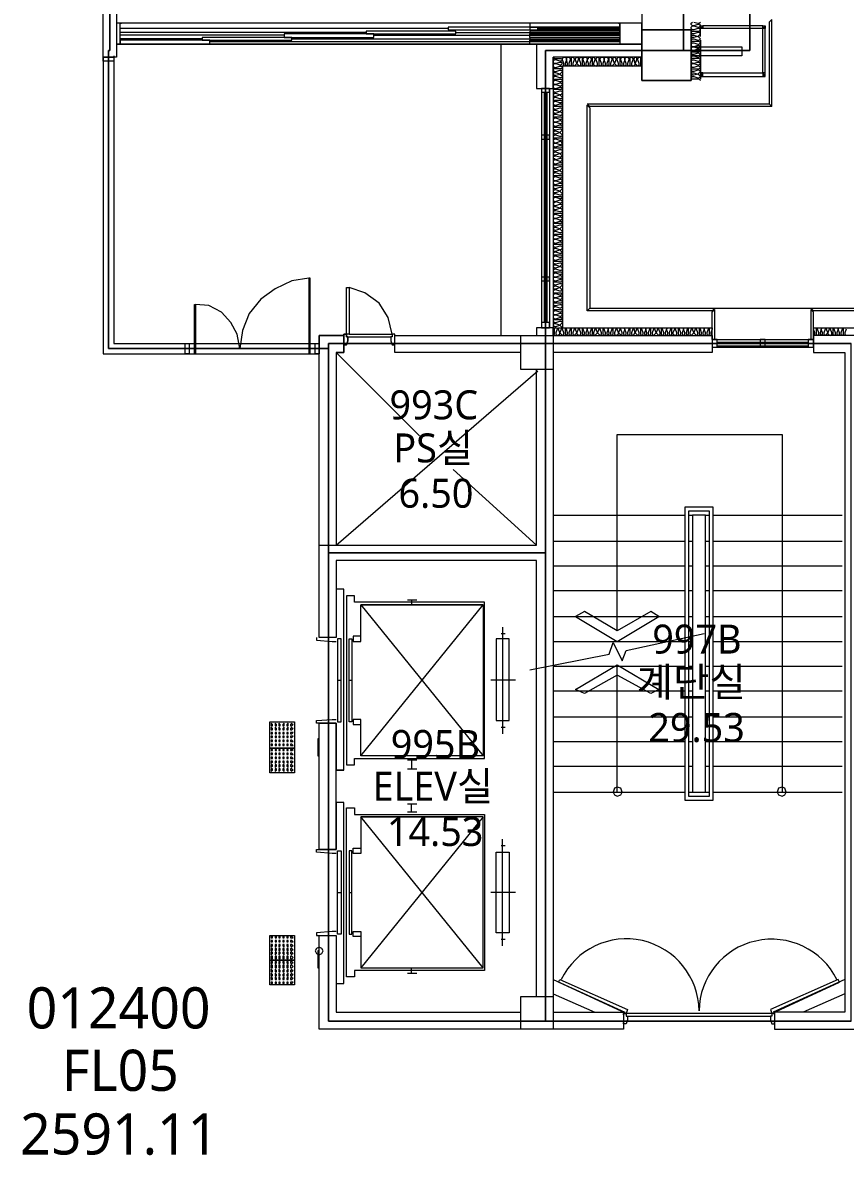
# Model space of a CAD drawing. Header units: millimetres. Extents: x -4048 to 127016, y -1911 to 106724.
# Drawn here: x 73053 to 82891, y 29265 to 42805 of the extents above; entities that cross this region are included whole.
import ezdxf

# ---------------------------------------------------------------- set-up
doc = ezdxf.new("R2010")
doc.units = ezdxf.units.MM
doc.layers.add('PDF_문자', color=7, linetype='Continuous')
doc.layers.add('PDF_형상', color=7, linetype='Continuous')
doc.styles.add('PDF 맑은 고딕', font='malgun.ttf')

msp = doc.modelspace()

# ---------------------------------------------------------------- linework, layer by layer
at = {"layer": 'PDF_형상', "lineweight": 5}
for points in [[(82961, 30868), (79197, 30868), (76709, 30868), (76709, 36467), (76709, 38909), (74080, 38909), (74080, 42470), (74096, 42470), (74096, 49967), (74096, 57479), (80955, 57479), (80955, 42470), (81748, 42470), (81748, 87744)], [(81748, 87744), (81748, 67479), (81748, 64711), (81748, 57479), (81748, 49967), (81748, 42470), (79306, 42470), (79306, 38971), (82961, 38971)], [(80457, 64773), (75978, 64773), (75978, 66701), (77331, 66701), (77331, 67401), (77626, 67401), (77626, 67557), (75604, 67557), (75604, 67401), (75822, 67401), (75822, 64773), (75604, 64773), (75604, 64633), (81048, 64633), (81048, 65224), (80457, 65224), (80457, 42113), (81048, 42113), (81048, 42719), (80457, 42719)], [(74174, 42392), (74018, 42392), (74018, 45534), (74174, 45534), (74174, 42548), (79197, 42548), (80457, 42548), (74174, 42548), (74236, 42548), (74220, 42548), (74220, 42797), (74236, 42797), (74174, 42797), (74174, 42548)], [(74174, 45534), (74174, 42392), (74018, 42392), (74018, 38846), (75045, 38846), (76600, 38846)], [(78777, 39064), (78777, 42548), (80457, 42548), (74174, 42548), (74236, 42548), (74220, 42548), (74220, 42797), (74236, 42797), (74174, 42797), (74174, 42548), (79197, 42548), (79197, 42019), (79399, 42019), (79399, 42392), (79399, 39064), (79415, 39080), (79415, 39095), (79415, 39142), (79415, 39158), (79430, 39158), (79446, 39158), (79446, 39142), (79430, 39095), (79430, 39080), (79446, 39064), (79477, 39080), (79477, 39095), (79462, 39142), (79462, 39158), (79477, 39158), (79493, 39158), (79493, 39142), (79477, 39095), (79493, 39080), (79508, 39064), (79524, 39080), (79524, 39095), (79508, 39142), (79508, 39158), (79524, 39158), (79539, 39158), (79539, 39142), (79539, 39095), (79539, 39080), (79555, 39064), (79570, 39080), (79570, 39095), (79555, 39142), (79555, 39158), (79570, 39158), (79586, 39158), (79602, 39158), (79602, 39142), (79586, 39095), (79586, 39080), (79602, 39064), (79617, 39080), (79617, 39095), (79617, 39142), (79617, 39158), (79633, 39158), (79648, 39158), (79648, 39142), (79633, 39095), (79633, 39080), (79648, 39064), (79664, 39080), (79679, 39095), (79664, 39142), (79664, 39158), (79679, 39158), (79695, 39158), (79695, 39142), (79679, 39095), (79679, 39080), (79710, 39064), (79726, 39080), (79726, 39095), (79710, 39142), (79710, 39158), (79726, 39158), (79742, 39158), (79742, 39142), (79742, 39095), (79742, 39080), (79757, 39064), (79773, 39080), (79773, 39095), (79757, 39142), (79757, 39158), (79773, 39158), (79788, 39158), (79804, 39158), (79804, 39142), (79804, 39158), (79819, 39158), (79835, 39158), (79850, 39158), (79850, 39142), (79835, 39095), (79835, 39080), (79850, 39064), (79866, 39080), (79866, 39095), (79866, 39142), (79866, 39158), (79881, 39158), (79897, 39158), (79897, 39142), (79881, 39095), (79881, 39080), (79897, 39064), (79913, 39080), (79928, 39095), (79913, 39142), (79913, 39158), (79928, 39158), (79944, 39158), (79944, 39142), (79928, 39095), (79944, 39080), (79959, 39064), (79975, 39080), (79975, 39095), (79959, 39142), (79959, 39158), (79975, 39158), (79990, 39158), (79990, 39142), (79990, 39095), (79990, 39080), (80006, 39064), (80021, 39080), (80021, 39095), (80006, 39142), (80006, 39158), (80021, 39158), (80037, 39158), (80053, 39158), (80053, 39142), (80053, 39158), (80068, 39158), (80084, 39158), (80099, 39158), (80099, 39142), (80084, 39095), (80084, 39080), (80099, 39064), (80115, 39080), (80115, 39095), (80115, 39142), (80115, 39158), (80130, 39158), (80146, 39158), (80146, 39142), (80130, 39095), (80130, 39080), (80146, 39064), (80177, 39080), (80177, 39095), (80161, 39142), (80161, 39158), (80177, 39158), (80193, 39158), (80193, 39142), (80177, 39095), (80193, 39080), (80208, 39064), (80224, 39080), (80224, 39095), (80208, 39142), (80208, 39158), (80224, 39158), (80239, 39158), (80255, 39142), (80255, 39158), (80270, 39158), (80286, 39158), (80301, 39158), (80301, 39142), (80286, 39095), (80286, 39080), (80301, 39064), (80317, 39080), (80317, 39095), (80317, 39142), (80317, 39158), (80333, 39158), (80348, 39158), (80348, 39142), (80333, 39095), (80333, 39080), (80348, 39064), (80364, 39080), (80379, 39095), (80364, 39142), (80364, 39158), (80379, 39158), (80395, 39158), (80395, 39142), (80379, 39095), (80395, 39080), (80410, 39064), (80426, 39080), (80426, 39095), (80410, 39142), (80410, 39158), (80426, 39158), (80441, 39158), (80441, 39142), (80441, 39095), (80441, 39080), (80457, 39064), (80472, 39080), (80472, 39095), (80457, 39142), (80457, 39158), (80472, 39158), (80488, 39158), (80504, 39158), (80504, 39142), (80504, 39158), (80519, 39158), (80535, 39158), (80550, 39158), (80550, 39142), (80535, 39095), (80535, 39080), (80550, 39064), (80566, 39080), (80566, 39095), (80566, 39142), (80566, 39158), (80581, 39158), (80597, 39158), (80597, 39142), (80581, 39095), (80581, 39080), (80597, 39064), (80612, 39080), (80628, 39095), (80612, 39142), (80612, 39158), (80628, 39158), (80644, 39158), (80644, 39142), (80628, 39095), (80644, 39080), (80659, 39064), (80675, 39080), (80675, 39095), (80659, 39142), (80659, 39158), (80675, 39158), (80690, 39158), (80690, 39142), (80690, 39095), (80690, 39080), (80706, 39064), (80721, 39080), (80721, 39095), (80706, 39142), (80706, 39158), (80721, 39158), (80737, 39158), (80752, 39158), (80752, 39142), (80768, 39158), (80784, 39158), (80799, 39158), (80799, 39142), (80784, 39095), (80784, 39080), (80799, 39064), (80815, 39080), (80815, 39095), (80815, 39142), (80815, 39158), (80830, 39158), (80846, 39158), (80846, 39142), (80830, 39095), (80830, 39080), (80861, 39064), (80877, 39080), (80877, 39095), (80861, 39142), (80861, 39158), (80877, 39158), (80892, 39158), (80892, 39142), (80892, 39095), (80892, 39080), (80908, 39064), (80924, 39080), (80924, 39095), (80908, 39142), (80908, 39158), (80924, 39158), (80939, 39158), (80955, 39158), (80955, 39142), (80955, 39158), (80970, 39158), (80986, 39158), (81001, 39158), (81001, 39142), (80986, 39095), (80986, 39080), (81001, 39064), (81017, 39080), (81017, 39095), (81017, 39142), (81017, 39158), (81032, 39158), (81048, 39158), (81048, 39142), (81032, 39095), (81032, 39080), (81048, 39064), (81063, 39080), (81079, 39095), (81063, 39142), (81063, 39158), (81079, 39158), (81095, 39158), (81095, 39142), (81079, 39095), (81095, 39080), (81110, 39064), (81126, 39080), (81126, 39095), (81110, 39142), (81110, 39158), (81126, 39158), (81141, 39158), (81141, 39142), (81141, 39095), (81141, 39080), (81157, 39064), (81172, 39080), (81172, 39095), (81157, 39142), (81157, 39158), (81172, 39158), (81188, 39158), (81203, 39158), (81203, 39142), (81203, 39158), (81219, 39158), (81235, 39158), (81250, 39158), (81250, 39142), (81235, 39095), (81235, 39080), (81250, 39064), (81266, 39080), (81266, 39095), (81266, 39142), (81266, 39158), (81281, 39158), (81297, 39158), (81297, 39142), (81281, 39095), (81281, 39080), (81297, 39064)], [(80457, 42797), (74174, 42797)], [(81157, 42113), (81141, 42128), (81126, 42128), (81079, 42128), (81063, 42128), (81048, 42128), (81048, 42144), (81063, 42159), (81079, 42159), (81126, 42144), (81141, 42144), (81157, 42159), (81141, 42175), (81126, 42190), (81079, 42175), (81063, 42175), (81048, 42190), (81048, 42206), (81063, 42206), (81079, 42206), (81126, 42190), (81141, 42206), (81157, 42221), (81141, 42237), (81126, 42237), (81079, 42221), (81063, 42221), (81048, 42237), (81048, 42253), (81063, 42253), (81079, 42253), (81126, 42253), (81141, 42253), (81157, 42268), (81141, 42284), (81126, 42284), (81079, 42268), (81063, 42268), (81048, 42284), (81048, 42299), (81063, 42315), (81079, 42315), (81063, 42315), (81048, 42330), (81048, 42346), (81063, 42361), (81079, 42361), (81126, 42346), (81141, 42346), (81157, 42361), (81141, 42377), (81126, 42377), (81079, 42377), (81063, 42377), (81048, 42377), (81048, 42392), (81063, 42408), (81079, 42408), (81126, 42392), (81141, 42392), (81157, 42408), (81141, 42439), (81126, 42439), (81079, 42424), (81063, 42424), (81048, 42439), (81048, 42455), (81063, 42455), (81079, 42455), (81126, 42455), (81141, 42455), (81157, 42470), (81141, 42486), (81126, 42486), (81079, 42470), (81063, 42470), (81048, 42486), (81048, 42501), (81063, 42517), (81079, 42517), (81063, 42517), (81048, 42532), (81048, 42548), (81063, 42564), (81079, 42564), (81126, 42548), (81141, 42548), (81157, 42564), (81141, 42579), (81126, 42579), (81079, 42579), (81063, 42579), (81048, 42579), (81048, 42595), (81063, 42610), (81079, 42610), (81126, 42595), (81141, 42595), (81157, 42610), (81141, 42626), (81126, 42641), (81079, 42626), (81063, 42626), (81048, 42626), (81048, 42641), (81063, 42657), (81079, 42657), (81126, 42641), (81141, 42657), (81157, 42672), (81141, 42688), (81126, 42688), (81079, 42672), (81063, 42672), (81048, 42688), (81048, 42704), (81063, 42704), (81079, 42704), (81126, 42704), (81141, 42704), (81157, 42719), (81141, 42735), (81126, 42735), (81079, 42719), (81063, 42719), (81048, 42735), (81048, 42750), (81063, 42766), (81079, 42766), (81063, 42766), (81048, 42781), (81048, 42797), (81063, 42812)], [(81079, 42812), (81126, 42797), (81141, 42797), (81157, 42812)], [(78140, 42735), (74220, 42735)], [(77160, 42688), (74220, 42688)], [(76180, 42657), (74220, 42657)], [(77253, 42657), (80193, 42657)], [(78233, 42688), (80193, 42688)], [(79213, 42735), (80193, 42735)], [(81157, 42641), (81157, 42781)], [(81903, 42766), (81188, 42766), (81157, 42735)], [(81934, 42159), (81903, 42206), (81903, 42735), (81188, 42735)], [(81934, 42766), (81903, 42735)], [(81934, 42206), (81934, 42735)], [(75200, 42610), (74220, 42610)], [(75293, 42579), (80193, 42579)], [(76273, 42610), (80193, 42610)], [(81048, 42517), (81654, 42517), (81654, 42408), (81048, 42408)], [(81157, 42595), (81157, 42128)], [(74143, 42408), (74143, 38971), (75045, 38971), (76600, 38971)], [(80457, 42392), (79399, 42392), (79415, 42377), (79430, 42377), (79477, 42377), (79493, 42377), (79508, 42361), (79493, 42346), (79477, 42346), (79430, 42361), (79415, 42361), (79399, 42346), (79399, 42330), (79415, 42315), (79430, 42315), (79415, 42315), (79399, 42299), (79399, 42284), (79415, 42268), (79430, 42268), (79477, 42284), (79493, 42284), (79508, 42268), (79493, 42253), (79477, 42253), (79430, 42253), (79415, 42253), (79399, 42253), (79399, 42237), (79415, 42221), (79430, 42221), (79477, 42237), (79493, 42237), (79508, 42221), (79493, 42206), (79477, 42190), (79430, 42206), (79415, 42206), (79399, 42206), (79399, 42190), (79415, 42175), (79430, 42175), (79477, 42190), (79493, 42175), (79508, 42159), (79493, 42144), (79477, 42144), (79430, 42159), (79415, 42159), (79399, 42144), (79399, 42128), (79415, 42128), (79430, 42128), (79477, 42128), (79493, 42128), (79508, 42113), (79493, 42097), (79477, 42097), (79430, 42113), (79415, 42113), (79399, 42097), (79399, 42081), (79415, 42066), (79430, 42066), (79415, 42066), (79399, 42050), (79399, 42035), (79415, 42019), (79430, 42019), (79477, 42035), (79493, 42035), (79508, 42019), (79493, 42004), (79477, 42004), (79430, 42004), (79415, 42004), (79399, 42004), (79399, 41988), (79415, 41973), (79430, 41973), (79477, 41988), (79493, 41988), (79508, 41973), (79493, 41941), (79477, 41941), (79430, 41957), (79415, 41957), (79399, 41941), (79399, 41926), (79415, 41926), (79430, 41926), (79477, 41941), (79493, 41926), (79508, 41910), (79493, 41895), (79477, 41895), (79430, 41910), (79415, 41910), (79399, 41895), (79399, 41879), (79415, 41879), (79430, 41879), (79477, 41879), (79493, 41879), (79508, 41864), (79493, 41848), (79477, 41848), (79430, 41864), (79415, 41864), (79399, 41848), (79399, 41833), (79415, 41817), (79430, 41817), (79477, 41833), (79493, 41833), (79508, 41817), (79493, 41801), (79477, 41801), (79430, 41801), (79415, 41801), (79399, 41801), (79399, 41786), (79415, 41770), (79430, 41770), (79477, 41786), (79493, 41786), (79508, 41770), (79493, 41755), (79477, 41739), (79430, 41755), (79415, 41755), (79399, 41755), (79399, 41739), (79415, 41724), (79430, 41724), (79477, 41739), (79493, 41739), (79508, 41708), (79493, 41693), (79477, 41693), (79430, 41708), (79415, 41708), (79399, 41693), (79399, 41677), (79415, 41677), (79430, 41677), (79477, 41677), (79493, 41677), (79508, 41662), (79493, 41646), (79477, 41646), (79430, 41662), (79415, 41662), (79399, 41646), (79399, 41630), (79415, 41615), (79430, 41615), (79415, 41615), (79399, 41599), (79399, 41584), (79415, 41568), (79430, 41568), (79477, 41584), (79493, 41584), (79508, 41568), (79493, 41553), (79477, 41553), (79430, 41553), (79415, 41553), (79399, 41553), (79399, 41537), (79415, 41522), (79430, 41522), (79477, 41537), (79493, 41537), (79508, 41522), (79493, 41506), (79477, 41490), (79430, 41506), (79415, 41506), (79399, 41490), (79415, 41475), (79430, 41475), (79477, 41490), (79493, 41475), (79508, 41459), (79493, 41444), (79477, 41444), (79430, 41459), (79415, 41459), (79399, 41444), (79399, 41428), (79415, 41428), (79430, 41428), (79477, 41428), (79493, 41428), (79508, 41413), (79493, 41397), (79477, 41397), (79430, 41413), (79415, 41413), (79399, 41397), (79399, 41382), (79415, 41366), (79430, 41366), (79415, 41366), (79399, 41350), (79399, 41335), (79415, 41319), (79430, 41319), (79477, 41335), (79493, 41335), (79508, 41319), (79493, 41304), (79477, 41304), (79430, 41304), (79415, 41304), (79399, 41304), (79399, 41288), (79415, 41273), (79430, 41273), (79477, 41288), (79493, 41288), (79508, 41273), (79493, 41242), (79477, 41242), (79430, 41257), (79415, 41257), (79399, 41242), (79399, 41226), (79415, 41226), (79430, 41226), (79477, 41242), (79493, 41226), (79508, 41210), (79493, 41195), (79477, 41195), (79430, 41210), (79415, 41210), (79399, 41195), (79399, 41179), (79415, 41179), (79430, 41164), (79415, 41164), (79399, 41148), (79399, 41133), (79415, 41117), (79430, 41117), (79477, 41133), (79493, 41133), (79508, 41117), (79493, 41102), (79477, 41102), (79430, 41102), (79415, 41102), (79399, 41102), (79399, 41086), (79415, 41071), (79430, 41071), (79477, 41086), (79493, 41086), (79508, 41071), (79493, 41055), (79477, 41039), (79430, 41055), (79415, 41055), (79399, 41055), (79399, 41039), (79415, 41024), (79430, 41024), (79477, 41039), (79493, 41024), (79508, 41008), (79493, 40993), (79477, 40993), (79430, 41008), (79415, 41008), (79399, 40993), (79399, 40977), (79415, 40977), (79430, 40977), (79477, 40977), (79493, 40977), (79508, 40962), (79493, 40946), (79477, 40946), (79430, 40962), (79415, 40962), (79399, 40946), (79399, 40931), (79415, 40915), (79430, 40915), (79415, 40915), (79399, 40899), (79399, 40884), (79415, 40868), (79430, 40868), (79477, 40884), (79493, 40884), (79508, 40868), (79493, 40853), (79477, 40853), (79430, 40853), (79415, 40853), (79399, 40853), (79399, 40837), (79415, 40822), (79430, 40822), (79477, 40837), (79493, 40837), (79508, 40822), (79493, 40806), (79477, 40791), (79430, 40806), (79415, 40806), (79399, 40791), (79399, 40775), (79415, 40775), (79430, 40775), (79477, 40791), (79493, 40775), (79508, 40759), (79493, 40744), (79477, 40744), (79430, 40759), (79415, 40759), (79399, 40744), (79399, 40728), (79415, 40728), (79430, 40728), (79477, 40728), (79493, 40728), (79508, 40713), (79493, 40697), (79477, 40697), (79430, 40713), (79415, 40713), (79399, 40697), (79399, 40682), (79415, 40666), (79430, 40666), (79415, 40651), (79399, 40651), (79399, 40635), (79415, 40619), (79430, 40619), (79477, 40635), (79493, 40635), (79508, 40619), (79493, 40604), (79477, 40588), (79430, 40604), (79415, 40604), (79399, 40604), (79399, 40588), (79415, 40573), (79430, 40573), (79477, 40588), (79493, 40588), (79508, 40557), (79493, 40542), (79477, 40542), (79430, 40557), (79415, 40557), (79399, 40542), (79399, 40526), (79415, 40526), (79430, 40526), (79477, 40526), (79493, 40526), (79508, 40511), (79493, 40495), (79477, 40495), (79430, 40511), (79415, 40511), (79399, 40495), (79399, 40479), (79415, 40464), (79430, 40464), (79415, 40464), (79399, 40448), (79399, 40433), (79415, 40417), (79430, 40417), (79477, 40433), (79493, 40433), (79508, 40417), (79493, 40402), (79477, 40402), (79430, 40402), (79415, 40402), (79399, 40402), (79399, 40386), (79415, 40371), (79430, 40371), (79477, 40386), (79493, 40386), (79508, 40371), (79493, 40355), (79477, 40340), (79430, 40355), (79415, 40355), (79399, 40340), (79415, 40324), (79430, 40324), (79477, 40340), (79493, 40324), (79508, 40308), (79493, 40293), (79477, 40293), (79430, 40308), (79415, 40308), (79399, 40293), (79399, 40277), (79415, 40277), (79430, 40277), (79477, 40277), (79493, 40277), (79508, 40262), (79493, 40246), (79477, 40246), (79430, 40262), (79415, 40262), (79399, 40246), (79399, 40231), (79415, 40215), (79430, 40215), (79415, 40215), (79399, 40200), (79399, 40184), (79415, 40168), (79430, 40168), (79477, 40184), (79493, 40184), (79508, 40168), (79493, 40153), (79477, 40153), (79430, 40153), (79415, 40153), (79399, 40153), (79399, 40137), (79415, 40122), (79430, 40122), (79477, 40137), (79493, 40137), (79508, 40122), (79493, 40091), (79477, 40091), (79430, 40106), (79415, 40106), (79399, 40091), (79399, 40075), (79415, 40075), (79430, 40075), (79477, 40091), (79493, 40075), (79508, 40060), (79493, 40044), (79477, 40044), (79430, 40060), (79415, 40060), (79399, 40044), (79399, 40028), (79415, 40028), (79430, 40028), (79477, 40028), (79493, 40028), (79508, 40013), (79493, 39997), (79477, 39997), (79430, 40013), (79415, 40013), (79399, 39997), (79399, 39982), (79415, 39966), (79430, 39966), (79477, 39982), (79493, 39982), (79508, 39966), (79493, 39951), (79477, 39951), (79430, 39951), (79415, 39951), (79399, 39951), (79399, 39935), (79415, 39920), (79430, 39920), (79477, 39935), (79493, 39935), (79508, 39920), (79493, 39904), (79477, 39888), (79430, 39904), (79415, 39904), (79399, 39904), (79399, 39888), (79415, 39873), (79430, 39873), (79477, 39888), (79493, 39888), (79508, 39857), (79493, 39842), (79477, 39842), (79430, 39857), (79415, 39857), (79399, 39842), (79399, 39826), (79415, 39826), (79430, 39826), (79477, 39826), (79493, 39826), (79508, 39811), (79493, 39795), (79477, 39795), (79430, 39811), (79415, 39811), (79399, 39795), (79399, 39780), (79415, 39764), (79430, 39764), (79415, 39764), (79399, 39749), (79399, 39733), (79415, 39717), (79430, 39717), (79477, 39733), (79493, 39733), (79508, 39717), (79493, 39702), (79477, 39702), (79430, 39702), (79415, 39702), (79399, 39702), (79399, 39686), (79415, 39671), (79430, 39671), (79477, 39686), (79493, 39686), (79508, 39671), (79493, 39655), (79477, 39640), (79430, 39655), (79415, 39655), (79399, 39640), (79399, 39624), (79415, 39624), (79430, 39624), (79477, 39640), (79493, 39624), (79508, 39609), (79493, 39593), (79477, 39593), (79430, 39609), (79415, 39609), (79399, 39593), (79399, 39577), (79415, 39577), (79430, 39577), (79477, 39577), (79493, 39577), (79508, 39562), (79493, 39546), (79477, 39546), (79430, 39562), (79415, 39562), (79399, 39546), (79399, 39531), (79415, 39515), (79430, 39515), (79415, 39515), (79399, 39500), (79399, 39484), (79415, 39469), (79430, 39469), (79477, 39484), (79493, 39484), (79508, 39469), (79493, 39453), (79477, 39453), (79430, 39453), (79415, 39453), (79399, 39453), (79399, 39437), (79415, 39422), (79430, 39422), (79477, 39437), (79493, 39437), (79508, 39422), (79493, 39391), (79477, 39391), (79430, 39406), (79415, 39406), (79399, 39391), (79399, 39375), (79415, 39375), (79430, 39375), (79477, 39375), (79493, 39375), (79508, 39360), (79493, 39344), (79477, 39344), (79430, 39360), (79415, 39360), (79399, 39344), (79399, 39329), (79415, 39313), (79430, 39313), (79415, 39313), (79399, 39297), (79399, 39282), (79415, 39266), (79430, 39266), (79477, 39282), (79493, 39282), (79508, 39266), (79493, 39251), (79477, 39251), (79430, 39251), (79415, 39251), (79399, 39251), (79399, 39235), (79415, 39220), (79430, 39220), (79477, 39235), (79493, 39235), (79508, 39220), (79493, 39204), (79477, 39189), (79430, 39204), (79415, 39204), (79399, 39204), (79399, 39189), (79415, 39173), (79430, 39173), (79477, 39189), (79493, 39173), (79508, 39158)], [(79508, 42284), (79524, 42299), (79524, 42315), (79508, 42361), (79508, 42377), (79524, 42392), (79539, 42392), (79555, 42377), (79555, 42361), (79555, 42377), (79570, 42392), (79586, 42392), (79602, 42377), (79602, 42361), (79586, 42315), (79586, 42299), (79602, 42284), (79617, 42299), (79617, 42315), (79617, 42361), (79617, 42377), (79617, 42392), (79633, 42392), (79648, 42377), (79648, 42361), (79633, 42315), (79633, 42299), (79648, 42284), (79664, 42299), (79679, 42315), (79664, 42361), (79664, 42377), (79679, 42392), (79695, 42392), (79695, 42377), (79695, 42361), (79679, 42315), (79695, 42299), (79710, 42284), (79726, 42299), (79726, 42315), (79710, 42361), (79710, 42377), (79726, 42392), (79742, 42392), (79742, 42377), (79742, 42361), (79742, 42315), (79742, 42299), (79757, 42284), (79773, 42299), (79773, 42315), (79757, 42361), (79757, 42377), (79773, 42392), (79788, 42392), (79804, 42377), (79804, 42361), (79819, 42377), (79819, 42392), (79835, 42392), (79850, 42377), (79850, 42361), (79835, 42315), (79835, 42299), (79850, 42284), (79866, 42299), (79866, 42315), (79866, 42361), (79866, 42377), (79866, 42392), (79881, 42392), (79897, 42377), (79897, 42361), (79881, 42315), (79881, 42299), (79913, 42284), (79928, 42299), (79928, 42315), (79913, 42361), (79913, 42377), (79928, 42392), (79944, 42392), (79944, 42377), (79944, 42361), (79944, 42315), (79944, 42299), (79959, 42284), (79975, 42299), (79975, 42315), (79959, 42361), (79959, 42377), (79975, 42392), (79990, 42392), (80006, 42377), (80006, 42361), (80006, 42377), (80021, 42392), (80037, 42392), (80053, 42377), (80053, 42361), (80037, 42315), (80037, 42299), (80053, 42284), (80068, 42299), (80068, 42315), (80068, 42361), (80068, 42377), (80068, 42392), (80084, 42392), (80099, 42377), (80099, 42361), (80084, 42315), (80084, 42299), (80099, 42284), (80115, 42299), (80130, 42315), (80115, 42361), (80115, 42377), (80115, 42392), (80130, 42392), (80146, 42377), (80146, 42361), (80130, 42315), (80146, 42299), (80161, 42284), (80177, 42299), (80177, 42315), (80161, 42361), (80161, 42377), (80177, 42392), (80193, 42392), (80193, 42377), (80193, 42361), (80193, 42315), (80193, 42299), (80208, 42284), (80224, 42299), (80224, 42315), (80208, 42361), (80208, 42377), (80224, 42392), (80239, 42392), (80255, 42377), (80255, 42361), (80255, 42377), (80270, 42392), (80286, 42392), (80301, 42377), (80301, 42361), (80286, 42315), (80286, 42299), (80301, 42284), (80317, 42299), (80317, 42315), (80317, 42361), (80317, 42377), (80317, 42392), (80333, 42392), (80348, 42377), (80348, 42361), (80333, 42315), (80333, 42299), (80348, 42284), (80379, 42299), (80379, 42315), (80364, 42361), (80364, 42377), (80379, 42392), (80395, 42392), (80395, 42377), (80395, 42361), (80379, 42315), (80395, 42299), (80410, 42284), (80426, 42299), (80426, 42315), (80410, 42361), (80410, 42377), (80426, 42392), (80441, 42392), (80441, 42377), (80441, 42361), (80441, 42315), (80441, 42299), (80457, 42284), (79508, 42284), (79508, 39158), (81297, 39158)], [(81188, 42159), (81157, 42206), (81903, 42206)], [(81157, 42159), (81903, 42159)], [(79259, 42019), (79259, 39158)], [(79353, 42019), (79353, 39158)], [(79290, 41973), (79290, 39220)], [(79322, 41973), (79322, 39220)], [(76475, 39749), (76273, 39717), (76071, 39624), (75900, 39500), (75760, 39329), (75682, 39126), (75651, 38909), (75620, 39080), (75542, 39220), (75433, 39344), (75278, 39422), (75122, 39437)], [(76958, 39080), (77471, 39080), (77424, 39282), (77315, 39453), (77144, 39577), (76958, 39640)], [(81328, 39391), (108841, 39391)], [(82510, 39158), (84610, 39158)], [(82510, 39064), (82525, 39080), (82525, 39095), (82510, 39142), (82510, 39158), (82525, 39158), (82541, 39158), (82541, 39142), (82541, 39095), (82541, 39080), (82557, 39064), (82572, 39080), (82572, 39095), (82557, 39142), (82557, 39158), (82572, 39158), (82588, 39158), (82603, 39158), (82603, 39142), (82619, 39158), (82634, 39158), (82650, 39158), (82650, 39142), (82634, 39095), (82634, 39080), (82650, 39064), (82665, 39080), (82681, 39095), (82665, 39142), (82665, 39158), (82681, 39158), (82697, 39158), (82697, 39142), (82681, 39095), (82681, 39080), (82712, 39064), (82728, 39080), (82728, 39095), (82712, 39142), (82712, 39158), (82728, 39158), (82743, 39158), (82743, 39142), (82743, 39095), (82743, 39080), (82759, 39064), (82774, 39080), (82774, 39095), (82759, 39142), (82759, 39158), (82774, 39158), (82790, 39158), (82805, 39158), (82805, 39142), (82805, 39158), (82821, 39158), (82837, 39158), (82852, 39158), (82852, 39142), (82837, 39095), (82837, 39080), (82852, 39064), (82868, 39080), (82868, 39095), (82868, 39142), (82868, 39158), (82883, 39158), (82899, 39158)], [(82899, 39142), (82883, 39095), (82883, 39080), (82899, 39064)], [(76802, 31941), (76755, 31941), (76569, 31925), (76569, 31894), (76802, 31894), (76802, 30977), (79011, 30977), (79011, 31163), (79197, 31163), (79197, 36374), (76802, 36374), (76802, 35456), (76600, 35456), (76600, 39064), (76895, 39064), (76895, 38862), (76802, 38862), (76802, 36560), (79213, 38644)], [(76895, 38971), (76895, 38955), (76926, 38955), (76942, 39002), (76942, 39049), (76926, 39049), (76926, 39080), (76895, 39080), (76895, 39064), (76895, 39080), (76926, 39080), (76926, 39049), (76942, 39049), (76942, 39002), (76926, 38955), (76895, 38955), (76895, 38971), (76895, 38955), (76926, 38955), (76942, 39002), (76942, 39049), (76926, 39049), (76926, 39080), (76895, 39080), (76895, 39064), (76600, 39064), (76600, 38862), (76600, 39064), (76895, 39064), (76895, 38862), (76802, 38862), (77797, 37867)], [(76600, 36560), (79197, 36560), (79197, 38660), (79011, 38660), (79011, 38862), (77502, 38862), (77502, 39064), (81297, 39064), (81297, 38862), (79399, 38862), (79399, 30977), (80239, 30977), (80239, 30775), (76600, 30775), (76600, 31894), (76802, 31894)], [(76802, 38862), (76895, 38862), (76895, 39064)], [(76942, 39049), (77455, 39049)], [(77502, 39064), (77502, 39080), (77471, 39080), (77471, 39049), (77455, 39049), (77455, 39002), (77471, 38955), (77502, 38955), (77502, 38971)], [(81297, 39018), (82510, 39018)], [(75651, 38909), (75045, 38909), (75651, 38909)], [(75122, 38909), (75138, 38909)], [(75651, 38909), (76553, 38909), (75651, 38909)], [(76491, 38909), (76507, 38909)], [(81297, 38924), (82510, 38924)], [(81359, 38986), (82448, 38986)], [(81359, 38940), (82448, 38940)], [(80161, 35534), (80161, 37882), (82137, 37882), (82137, 33605)], [(78202, 37462), (79197, 36560)], [(79399, 36918), (80970, 36918)], [(81017, 36918), (81063, 36918)], [(81219, 33605), (81219, 36918), (81063, 36918), (81063, 33605), (81219, 33605), (81266, 33605)], [(81219, 36918), (81266, 36918)], [(81312, 36918), (82852, 36918)], [(79399, 36607), (80970, 36607)], [(81017, 36607), (81063, 36607)], [(81219, 36607), (81266, 36607)], [(81312, 36607), (82852, 36607)], [(79399, 36311), (80970, 36311)], [(81017, 36311), (81063, 36311)], [(81219, 36311), (81266, 36311)], [(81312, 36311), (82852, 36311)], [(76895, 33870), (76895, 36031), (76802, 36031), (76802, 35456), (76600, 35456), (76600, 35798)], [(79399, 36016), (80970, 36016)], [(81017, 36016), (81063, 36016)], [(81219, 36016), (81266, 36016)], [(81312, 36016), (82852, 36016)], [(77657, 35907), (77766, 35907)], [(77704, 35907), (77704, 35845)], [(77098, 35472), (77004, 35472), (77004, 35409), (77098, 35409), (77098, 35845), (78560, 35845), (78560, 34041), (77098, 34041), (77098, 34476), (77004, 34476), (77004, 34414), (77098, 34414)], [(78404, 34041), (77098, 34041), (78560, 35845), (77098, 35845), (78560, 34041)], [(77657, 35845), (77766, 35845)], [(79399, 35705), (80970, 35705)], [(81017, 35705), (81063, 35705)], [(81219, 35705), (81266, 35705)], [(81312, 35705), (82852, 35705)], [(78777, 35503), (78824, 35503)], [(78793, 35580), (78793, 34305)], [(79119, 35067), (80068, 35254), (80115, 35394), (80224, 35176), (80270, 35300), (81203, 35503)], [(76569, 35456), (76569, 35425), (76755, 35409), (76802, 35409)], [(79399, 35409), (80970, 35409)], [(81017, 35409), (81063, 35409)], [(81219, 35409), (81266, 35409)], [(81312, 35409), (82852, 35409)], [(79399, 35114), (80970, 35114)], [(80161, 33605), (80161, 35129), (80659, 34834), (80566, 34787), (80161, 35005), (79773, 34787), (79664, 34834), (80161, 35129)], [(81017, 35114), (81063, 35114)], [(81219, 35114), (81266, 35114)], [(81312, 35114), (82852, 35114)], [(76818, 34943), (76864, 34943)], [(76958, 34943), (76989, 34943)], [(78948, 34943), (78653, 34943)], [(79399, 34818), (80970, 34818)], [(81017, 34818), (81063, 34818)], [(81219, 34818), (81266, 34818)], [(81312, 34818), (82852, 34818)], [(76802, 32874), (76755, 32874), (76569, 32890), (76569, 32921), (76802, 32921), (76802, 34429), (76569, 34429), (76569, 34461), (76755, 34476), (76802, 34476)], [(76802, 31319), (76895, 31319), (76895, 33481), (76802, 33481), (76802, 32921), (76600, 32921), (76600, 34429), (76802, 34429), (76802, 33870), (76895, 33870), (76802, 33870)], [(79399, 34507), (80970, 34507)], [(81017, 34507), (81063, 34507)], [(81219, 34507), (81266, 34507)], [(81312, 34507), (82852, 34507)], [(78777, 34383), (78824, 34383)], [(79399, 34212), (80970, 34212)], [(81017, 34212), (81063, 34212)], [(81219, 34212), (81266, 34212)], [(81312, 34212), (82852, 34212)], [(77657, 33994), (77766, 33994)], [(77704, 33994), (77704, 33885)], [(77657, 33885), (77766, 33885)], [(79399, 33916), (80970, 33916)], [(81017, 33916), (81063, 33916)], [(81219, 33916), (81266, 33916)], [(81312, 33916), (82852, 33916)], [(79399, 33605), (80970, 33605)], [(81017, 33605), (81063, 33605)], [(81312, 33605), (82852, 33605)], [(77657, 33465), (77766, 33465)], [(77704, 33372), (77704, 33465)], [(78560, 33310), (77098, 31506), (78560, 31506), (77098, 33310), (77098, 32874), (77004, 32874), (77004, 32936), (77098, 32936)], [(77098, 31879), (77004, 31879), (77004, 31941), (77098, 31941), (77098, 31506), (78560, 31506), (78560, 33310), (77098, 33310), (78404, 33310)], [(77657, 33372), (77766, 33372)], [(78793, 31770), (78793, 33045)], [(78777, 32968), (78824, 32968)], [(76818, 32408), (76864, 32408)], [(76958, 32408), (76989, 32408)], [(78948, 32408), (78653, 32408)], [(78777, 31848), (78824, 31848)], [(77657, 31506), (77766, 31506)], [(77657, 31443), (77766, 31443)], [(77704, 31443), (77704, 31506)], [(79399, 31366), (80255, 30977)], [(82883, 31366), (82028, 30977)], [(79399, 31195), (79897, 30977)], [(82883, 31195), (82385, 30977)], [(80239, 30946), (80239, 30961), (80270, 30961), (80270, 30930), (80286, 30930), (80286, 30883), (80270, 30837), (80239, 30837), (80239, 30852)], [(82012, 30961), (80270, 30961)], [(80286, 30930), (81997, 30930)], [(82043, 30946), (82043, 30961), (82012, 30961), (82012, 30930), (81997, 30930), (81997, 30883), (82012, 30837), (82043, 30837), (82043, 30852)]]:
    msp.add_lwpolyline(points, dxfattribs=at)
for points in [[(74096, 42470), (74080, 42470), (74080, 38909), (76709, 38909), (76709, 38971), (79306, 38971), (79306, 42470), (80955, 42470), (80955, 49967), (74096, 49967)], [(79119, 42750), (80193, 42750), (80193, 42797), (79119, 42797)], [(80457, 42797), (80177, 42797), (80193, 42797), (80193, 42548), (80177, 42548), (80457, 42548)], [(81981, 41833), (82012, 41801), (82012, 42844), (81981, 42812)], [(76180, 42626), (77253, 42626), (77253, 42672), (76180, 42672)], [(77160, 42672), (78233, 42672), (78233, 42704), (77160, 42704)], [(78140, 42719), (79213, 42719), (79213, 42750), (78140, 42750)], [(80193, 42719), (80193, 42750), (79119, 42750), (79119, 42719)], [(80193, 42548), (79119, 42548), (79119, 42595), (80193, 42595), (80193, 42626), (79119, 42626), (79119, 42672), (80193, 42672), (80193, 42704), (79119, 42704), (79119, 42672), (80193, 42672), (80193, 42626), (79119, 42626), (79119, 42595), (80193, 42595)], [(80457, 42113), (80457, 42719), (81048, 42719), (81048, 42113)], [(81048, 42113), (81048, 42719), (80457, 42719), (80457, 42113)], [(81079, 42766), (81126, 42750), (81141, 42750), (81157, 42766), (81141, 42781), (81126, 42781)], [(81157, 42766), (81188, 42766), (81188, 42735), (81157, 42735)], [(81903, 42766), (81934, 42766), (81934, 42735), (81903, 42735)], [(74220, 42548), (75293, 42548), (75293, 42595), (74220, 42595)], [(75200, 42595), (76273, 42595), (76273, 42626), (75200, 42626)], [(81079, 42517), (81126, 42501), (81141, 42501), (81157, 42517), (81141, 42532), (81126, 42532)], [(74018, 42392), (74143, 42392), (74143, 42346), (74018, 42346)], [(74018, 42392), (74143, 42392), (74143, 42346), (74018, 42346)], [(74998, 38909), (74080, 38909), (74080, 42346), (74080, 38909)], [(79430, 42315), (79477, 42299), (79493, 42299), (79508, 42315), (79493, 42330), (79477, 42330)], [(79555, 42361), (79539, 42315), (79539, 42299), (79555, 42284), (79570, 42299), (79570, 42315)], [(79804, 42361), (79788, 42315), (79788, 42299), (79804, 42284), (79819, 42299), (79819, 42315)], [(80006, 42361), (79990, 42315), (79990, 42299), (80006, 42284), (80021, 42299), (80021, 42315)], [(80255, 42361), (80239, 42315), (80239, 42299), (80255, 42284), (80270, 42299), (80270, 42315)], [(81079, 42315), (81126, 42299), (81141, 42299), (81157, 42315), (81141, 42330), (81126, 42330)], [(81157, 42159), (81188, 42159), (81188, 42206), (81157, 42206)], [(81903, 42159), (81934, 42159), (81934, 42206), (81903, 42206)], [(79259, 42019), (79259, 41973), (79353, 41973), (79353, 42019)], [(79430, 42066), (79477, 42050), (79493, 42050), (79508, 42066), (79493, 42081), (79477, 42081)], [(81981, 41833), (82012, 41801), (79835, 41801), (79804, 41833)], [(79835, 39391), (79804, 39360), (79804, 41817), (79835, 41786)], [(79430, 41615), (79477, 41599), (79493, 41599), (79508, 41615), (79493, 41630), (79477, 41630)], [(79259, 41459), (79259, 41413), (79353, 41413), (79353, 41459)], [(79430, 41366), (79477, 41350), (79493, 41350), (79508, 41366), (79493, 41382), (79477, 41382)], [(79430, 41164), (79477, 41148), (79493, 41148), (79508, 41164), (79493, 41179), (79477, 41179)], [(79430, 40915), (79477, 40899), (79493, 40899), (79508, 40915), (79493, 40931), (79477, 40931)], [(79430, 40666), (79477, 40651), (79493, 40651), (79508, 40666), (79493, 40682), (79477, 40682)], [(79430, 40464), (79477, 40448), (79493, 40448), (79508, 40464), (79493, 40479), (79477, 40479)], [(79430, 40215), (79477, 40200), (79493, 40200), (79508, 40215), (79493, 40231), (79477, 40231)], [(76491, 38846), (76491, 39749), (76475, 39749), (76475, 38846)], [(79259, 39764), (79259, 39717), (79353, 39717), (79353, 39764)], [(79430, 39764), (79477, 39749), (79493, 39749), (79508, 39764), (79493, 39780), (79477, 39780)], [(76926, 39080), (76926, 39640), (76958, 39640), (76958, 39080)], [(75107, 38846), (75107, 39437), (75122, 39437), (75122, 38846)], [(79430, 39515), (79477, 39500), (79493, 39500), (79508, 39515), (79493, 39531), (79477, 39531)], [(79430, 39313), (79477, 39297), (79493, 39297), (79508, 39313), (79493, 39329), (79477, 39329)], [(79804, 39360), (79835, 39391), (81328, 39391), (81297, 39360)], [(81297, 39344), (81328, 39375), (81328, 39018), (81297, 39018)], [(82510, 39360), (82479, 39391), (84625, 39391), (84610, 39360)], [(82510, 39344), (82479, 39375), (82479, 39018), (82510, 39018)], [(79197, 39064), (79399, 39064), (79399, 39158), (79197, 39158)], [(79259, 39220), (79259, 39158), (79353, 39158), (79353, 39220)], [(79804, 39142), (79788, 39095), (79788, 39080), (79804, 39064), (79819, 39080), (79819, 39095)], [(80053, 39142), (80037, 39095), (80037, 39080), (80053, 39064), (80068, 39080), (80068, 39095)], [(80255, 39142), (80239, 39095), (80239, 39080), (80255, 39064), (80270, 39080), (80270, 39095)], [(80504, 39142), (80488, 39095), (80488, 39080), (80504, 39064), (80519, 39080), (80519, 39095)], [(80752, 39142), (80737, 39095), (80737, 39080), (80752, 39064), (80768, 39080), (80768, 39095)], [(80955, 39142), (80939, 39095), (80939, 39080), (80955, 39064), (80970, 39080), (80970, 39095)], [(81203, 39142), (81188, 39095), (81188, 39080), (81203, 39064), (81219, 39080), (81219, 39095)], [(82603, 39142), (82588, 39095), (82588, 39080), (82603, 39064), (82619, 39080), (82619, 39095)], [(82805, 39142), (82790, 39095), (82790, 39080), (82805, 39064), (82821, 39080), (82821, 39095)], [(79011, 38660), (79011, 39064), (79399, 39064), (79399, 38660)], [(81297, 38924), (81359, 38924), (81359, 39018), (81297, 39018)], [(81872, 38924), (81934, 38924), (81934, 39018), (81872, 39018)], [(83023, 30775), (83023, 38862), (84610, 38862), (84610, 39064), (82510, 39064), (82510, 38862), (82883, 38862), (82883, 30977), (82043, 30977), (82043, 30775)], [(82448, 38924), (82510, 38924), (82510, 39018), (82448, 39018)], [(74998, 38846), (74998, 38971), (75045, 38971), (75045, 38846)], [(76553, 38846), (76553, 38971), (76600, 38971), (76600, 38846)], [(76709, 36467), (79306, 36467), (79306, 38971), (76709, 38971)], [(79306, 36467), (79306, 30868), (82961, 30868), (82961, 38971), (79306, 38971)], [(80970, 37011), (80970, 33512), (81312, 33512), (81312, 37011)], [(81017, 33559), (81266, 33559), (81266, 36965), (81017, 36965)], [(76709, 30868), (79306, 30868), (79306, 36467), (76709, 36467)], [(77020, 35876), (77020, 35954), (76926, 35954), (76926, 33932), (77020, 33932), (77020, 34010), (78575, 34010), (78575, 35876)], [(80659, 35705), (80566, 35767), (80161, 35534), (79773, 35767), (79664, 35705), (80161, 35409)], [(76818, 34445), (76864, 34445), (76864, 35440), (76818, 35440)], [(76989, 35440), (76989, 34445), (76958, 34445), (76958, 35440)], [(76304, 34445), (76304, 34134), (76009, 34134), (76009, 34445)], [(76040, 34414), (76024, 34429), (76024, 34414), (76024, 34398), (76040, 34398)], [(76087, 34414), (76071, 34429), (76071, 34414), (76071, 34398), (76087, 34398)], [(76133, 34414), (76118, 34429), (76118, 34414), (76118, 34398), (76133, 34398)], [(76180, 34414), (76180, 34429), (76164, 34414), (76164, 34398), (76180, 34398)], [(76227, 34414), (76227, 34429), (76211, 34414), (76211, 34398), (76227, 34398)], [(76289, 34414), (76273, 34414), (76273, 34429), (76258, 34414), (76258, 34398), (76273, 34398)], [(76040, 34367), (76024, 34383), (76024, 34367), (76024, 34352), (76040, 34352)], [(76040, 34321), (76024, 34321), (76024, 34305), (76040, 34305)], [(76040, 34274), (76024, 34274), (76024, 34258), (76040, 34258)], [(76087, 34367), (76071, 34383), (76071, 34367), (76071, 34352), (76087, 34352)], [(76087, 34321), (76071, 34321), (76071, 34305), (76087, 34305)], [(76087, 34274), (76071, 34274), (76071, 34258), (76087, 34258)], [(76133, 34367), (76118, 34383), (76118, 34367), (76118, 34352), (76133, 34352)], [(76133, 34321), (76118, 34321), (76118, 34305), (76133, 34305)], [(76133, 34274), (76118, 34274), (76118, 34258), (76133, 34258)], [(76180, 34367), (76180, 34383), (76164, 34367), (76164, 34352), (76180, 34352)], [(76180, 34321), (76164, 34321), (76164, 34305), (76180, 34305)], [(76180, 34274), (76164, 34274), (76164, 34258), (76180, 34258)], [(76227, 34367), (76227, 34383), (76211, 34367), (76211, 34352), (76227, 34352)], [(76227, 34321), (76211, 34321), (76211, 34305), (76227, 34305)], [(76227, 34274), (76211, 34274), (76211, 34258), (76227, 34258)], [(76289, 34367), (76273, 34367), (76273, 34383), (76258, 34367), (76258, 34352), (76273, 34352)], [(76289, 34321), (76273, 34321), (76258, 34321), (76258, 34305), (76273, 34305)], [(76289, 34274), (76273, 34274), (76258, 34274), (76258, 34258), (76273, 34258)], [(76304, 34134), (76304, 33838), (76009, 33838), (76009, 34134)], [(76040, 34212), (76040, 34227), (76024, 34227), (76024, 34212)], [(76040, 34165), (76040, 34181), (76024, 34181), (76024, 34165)], [(76087, 34212), (76087, 34227), (76071, 34227), (76071, 34212)], [(76087, 34165), (76087, 34181), (76071, 34181), (76071, 34165)], [(76133, 34212), (76133, 34227), (76118, 34227), (76118, 34212)], [(76133, 34165), (76133, 34181), (76118, 34181), (76118, 34165)], [(76180, 34212), (76180, 34227), (76164, 34227), (76164, 34212)], [(76180, 34165), (76180, 34181), (76164, 34181), (76164, 34165)], [(76227, 34212), (76227, 34227), (76211, 34227), (76211, 34212)], [(76227, 34165), (76227, 34181), (76211, 34181), (76211, 34165)], [(76289, 34212), (76273, 34227), (76258, 34227), (76258, 34212), (76273, 34212)], [(76289, 34165), (76273, 34181), (76258, 34181), (76258, 34165), (76273, 34165)], [(76584, 34243), (76584, 34041), (76600, 34041), (76600, 34243)], [(76040, 34118), (76024, 34118), (76024, 34103), (76040, 34103)], [(76040, 34056), (76040, 34072), (76024, 34072), (76024, 34056)], [(76040, 34010), (76040, 34025), (76024, 34025), (76024, 34010)], [(76087, 34118), (76071, 34118), (76071, 34103), (76087, 34103)], [(76087, 34056), (76087, 34072), (76071, 34072), (76071, 34056)], [(76087, 34010), (76087, 34025), (76071, 34025), (76071, 34010)], [(76133, 34118), (76118, 34118), (76118, 34103), (76133, 34103)], [(76133, 34056), (76133, 34072), (76118, 34072), (76118, 34056)], [(76133, 34010), (76133, 34025), (76118, 34025), (76118, 34010)], [(76180, 34118), (76164, 34118), (76164, 34103), (76180, 34103)], [(76180, 34056), (76180, 34072), (76164, 34072), (76164, 34056)], [(76180, 34010), (76180, 34025), (76164, 34025), (76164, 34010)], [(76227, 34118), (76211, 34118), (76211, 34103), (76227, 34103)], [(76227, 34056), (76227, 34072), (76211, 34072), (76211, 34056)], [(76227, 34010), (76227, 34025), (76211, 34025), (76211, 34010)], [(76289, 34118), (76273, 34118), (76258, 34118), (76258, 34103), (76273, 34103)], [(76289, 34056), (76273, 34072), (76258, 34072), (76258, 34056), (76273, 34056)], [(76289, 34010), (76273, 34025), (76258, 34025), (76258, 34010), (76273, 34010)], [(76040, 33963), (76040, 33978), (76024, 33978), (76024, 33963), (76024, 33947)], [(76040, 33916), (76040, 33932), (76024, 33932), (76024, 33916), (76024, 33901)], [(76040, 33870), (76040, 33885), (76024, 33885), (76024, 33870), (76024, 33854)], [(76087, 33963), (76087, 33978), (76071, 33978), (76071, 33963), (76071, 33947)], [(76087, 33916), (76087, 33932), (76071, 33932), (76071, 33916), (76071, 33901)], [(76087, 33870), (76087, 33885), (76071, 33885), (76071, 33870), (76071, 33854)], [(76133, 33963), (76133, 33978), (76118, 33978), (76118, 33963), (76118, 33947)], [(76133, 33916), (76133, 33932), (76118, 33932), (76118, 33916), (76118, 33901)], [(76133, 33870), (76133, 33885), (76118, 33885), (76118, 33870), (76118, 33854)], [(76180, 33963), (76180, 33978), (76164, 33978), (76164, 33963), (76180, 33947)], [(76180, 33916), (76180, 33932), (76164, 33932), (76164, 33916), (76180, 33901)], [(76180, 33870), (76180, 33885), (76164, 33885), (76164, 33870), (76180, 33854)], [(76227, 33963), (76227, 33978), (76211, 33978), (76211, 33963), (76227, 33947)], [(76227, 33916), (76227, 33932), (76211, 33932), (76211, 33916), (76227, 33901)], [(76227, 33870), (76227, 33885), (76211, 33885), (76211, 33870), (76227, 33854)], [(76289, 33963), (76273, 33978), (76258, 33978), (76258, 33963), (76273, 33947), (76273, 33963)], [(76289, 33916), (76273, 33932), (76258, 33932), (76258, 33916), (76273, 33901), (76273, 33916)], [(76289, 33870), (76273, 33885), (76258, 33885), (76258, 33870), (76273, 33854), (76273, 33870)], [(80115, 33605), (80130, 33574), (80161, 33559), (80208, 33574), (80224, 33605), (80208, 33652), (80161, 33667), (80130, 33652)], [(82074, 33605), (82090, 33574), (82137, 33559), (82168, 33574), (82183, 33605), (82168, 33652), (82137, 33667), (82090, 33652)], [(78575, 33341), (78575, 31474), (77020, 31474), (77020, 31397), (76926, 31397), (76926, 33419), (77020, 33419), (77020, 33341)], [(76864, 32905), (76864, 31910), (76818, 31910), (76818, 32905)], [(76989, 32905), (76958, 32905), (76958, 31910), (76989, 31910)], [(76304, 31894), (76304, 31599), (76009, 31599), (76009, 31894)], [(76040, 31863), (76040, 31879), (76024, 31879), (76024, 31863)], [(76040, 31817), (76040, 31832), (76024, 31832), (76024, 31817)], [(76087, 31863), (76087, 31879), (76071, 31879), (76071, 31863)], [(76087, 31817), (76087, 31832), (76071, 31832), (76071, 31817)], [(76133, 31863), (76133, 31879), (76118, 31879), (76118, 31863)], [(76133, 31817), (76133, 31832), (76118, 31832), (76118, 31817)], [(76180, 31863), (76180, 31879), (76164, 31879), (76164, 31863)], [(76180, 31817), (76180, 31832), (76164, 31832), (76164, 31817)], [(76227, 31863), (76227, 31879), (76211, 31879), (76211, 31863)], [(76227, 31817), (76227, 31832), (76211, 31832), (76211, 31817)], [(76289, 31863), (76273, 31879), (76258, 31879), (76258, 31863), (76273, 31863)], [(76289, 31817), (76273, 31832), (76258, 31832), (76258, 31817), (76273, 31817)], [(76040, 31770), (76040, 31786), (76024, 31786), (76024, 31770), (76024, 31754)], [(76040, 31723), (76040, 31739), (76024, 31739), (76024, 31723), (76024, 31708)], [(76040, 31677), (76040, 31692), (76024, 31692), (76024, 31677), (76024, 31661)], [(76087, 31770), (76087, 31786), (76071, 31786), (76071, 31770), (76071, 31754)], [(76087, 31723), (76087, 31739), (76071, 31739), (76071, 31723), (76071, 31708)], [(76087, 31677), (76087, 31692), (76071, 31692), (76071, 31677), (76071, 31661)], [(76133, 31770), (76133, 31786), (76118, 31786), (76118, 31770), (76118, 31754)], [(76133, 31723), (76133, 31739), (76118, 31739), (76118, 31723), (76118, 31708)], [(76133, 31677), (76133, 31692), (76118, 31692), (76118, 31677), (76118, 31661)], [(76180, 31770), (76180, 31786), (76164, 31786), (76164, 31770), (76180, 31754)], [(76180, 31723), (76180, 31739), (76164, 31739), (76164, 31723), (76180, 31708)], [(76180, 31677), (76180, 31692), (76164, 31692), (76164, 31677), (76180, 31661)], [(76227, 31770), (76227, 31786), (76211, 31786), (76211, 31770), (76227, 31754)], [(76227, 31723), (76227, 31739), (76211, 31739), (76211, 31723), (76227, 31708)], [(76227, 31677), (76227, 31692), (76211, 31692), (76211, 31677), (76227, 31661)], [(76289, 31770), (76273, 31786), (76258, 31786), (76258, 31770), (76273, 31754), (76273, 31770)], [(76289, 31723), (76273, 31739), (76258, 31739), (76258, 31723), (76273, 31708), (76273, 31723)], [(76289, 31677), (76273, 31692), (76258, 31692), (76258, 31677), (76273, 31661), (76273, 31677)], [(76553, 31708), (76569, 31677), (76600, 31661), (76631, 31677), (76647, 31708), (76631, 31739), (76600, 31754), (76569, 31739)], [(76584, 31708), (76584, 31506), (76600, 31506), (76600, 31708)], [(76304, 31599), (76304, 31303), (76009, 31303), (76009, 31599)], [(76040, 31630), (76040, 31646), (76024, 31646), (76024, 31630), (76024, 31614), (76040, 31614)], [(76040, 31568), (76040, 31583), (76024, 31583), (76024, 31568), (76024, 31552)], [(76087, 31630), (76087, 31646), (76071, 31646), (76071, 31630), (76071, 31614), (76087, 31614)], [(76087, 31568), (76087, 31583), (76071, 31583), (76071, 31568), (76071, 31552)], [(76133, 31630), (76133, 31646), (76118, 31646), (76118, 31630), (76118, 31614), (76133, 31614)], [(76133, 31568), (76133, 31583), (76118, 31583), (76118, 31568), (76118, 31552)], [(76180, 31630), (76180, 31646), (76164, 31646), (76164, 31630), (76164, 31614), (76180, 31614)], [(76180, 31568), (76180, 31583), (76164, 31583), (76164, 31568), (76180, 31552)], [(76227, 31630), (76227, 31646), (76211, 31646), (76211, 31630), (76211, 31614), (76227, 31614)], [(76227, 31568), (76227, 31583), (76211, 31583), (76211, 31568), (76227, 31552)], [(76289, 31630), (76273, 31646), (76258, 31646), (76258, 31630), (76258, 31614), (76273, 31614)], [(76289, 31568), (76273, 31583), (76258, 31583), (76258, 31568), (76273, 31552), (76273, 31568)], [(76040, 31521), (76040, 31537), (76024, 31537), (76024, 31521), (76024, 31506), (76040, 31506)], [(76040, 31474), (76024, 31490), (76024, 31474), (76024, 31459), (76040, 31459)], [(76040, 31428), (76024, 31443), (76024, 31428), (76024, 31412), (76040, 31412)], [(76087, 31521), (76087, 31537), (76071, 31537), (76071, 31521), (76071, 31506), (76087, 31506)], [(76087, 31474), (76071, 31490), (76071, 31474), (76071, 31459), (76087, 31459)], [(76087, 31428), (76071, 31443), (76071, 31428), (76071, 31412), (76087, 31412)], [(76133, 31521), (76133, 31537), (76118, 31537), (76118, 31521), (76118, 31506), (76133, 31506)], [(76133, 31474), (76118, 31490), (76118, 31474), (76118, 31459), (76133, 31459)], [(76133, 31428), (76118, 31443), (76118, 31428), (76118, 31412), (76133, 31412)], [(76180, 31521), (76180, 31537), (76164, 31537), (76164, 31521), (76164, 31506), (76180, 31506)], [(76180, 31474), (76180, 31490), (76164, 31474), (76164, 31459), (76180, 31459)], [(76180, 31428), (76180, 31443), (76164, 31428), (76164, 31412), (76180, 31412)], [(76227, 31521), (76227, 31537), (76211, 31537), (76211, 31521), (76211, 31506), (76227, 31506)], [(76227, 31474), (76227, 31490), (76211, 31474), (76211, 31459), (76227, 31459)], [(76227, 31428), (76227, 31443), (76211, 31428), (76211, 31412), (76227, 31412)], [(76289, 31521), (76273, 31537), (76258, 31537), (76258, 31521), (76258, 31506), (76273, 31506)], [(76289, 31474), (76273, 31474), (76273, 31490), (76258, 31474), (76258, 31459), (76273, 31459)], [(76289, 31428), (76273, 31428), (76273, 31443), (76258, 31428), (76258, 31412), (76273, 31412)], [(76040, 31381), (76024, 31397), (76024, 31381), (76024, 31366), (76040, 31366)], [(76040, 31334), (76024, 31334), (76024, 31319), (76040, 31319)], [(76087, 31381), (76071, 31397), (76071, 31381), (76071, 31366), (76087, 31366)], [(76087, 31334), (76071, 31334), (76071, 31319), (76087, 31319)], [(76133, 31381), (76118, 31397), (76118, 31381), (76118, 31366), (76133, 31366)], [(76133, 31334), (76118, 31334), (76118, 31319), (76133, 31319)], [(76180, 31381), (76180, 31397), (76164, 31381), (76164, 31366), (76180, 31366)], [(76180, 31334), (76164, 31334), (76164, 31319), (76180, 31319)], [(76227, 31381), (76227, 31397), (76211, 31381), (76211, 31366), (76227, 31366)], [(76227, 31334), (76211, 31334), (76211, 31319), (76227, 31319)], [(76289, 31381), (76273, 31381), (76273, 31397), (76258, 31381), (76258, 31366), (76273, 31366)], [(76289, 31334), (76273, 31334), (76258, 31334), (76258, 31319), (76273, 31319)], [(80270, 30961), (79462, 31334), (79477, 31366), (80286, 31008)], [(82012, 30961), (82821, 31334), (82805, 31366), (81997, 31008)], [(79399, 31163), (79399, 30775), (79011, 30775), (79011, 31163)]]:
    msp.add_lwpolyline(points, close=True, dxfattribs=at)
at = {"layer": 'PDF_형상', "color": 1, "lineweight": 5}
for points in [[(78871, 34461), (78871, 35440), (78715, 35440), (78715, 34461)], [(78871, 32890), (78871, 31925), (78715, 31925), (78715, 32890)]]:
    msp.add_lwpolyline(points, close=True, dxfattribs=at)
at = {"layer": 'PDF_형상', "lineweight": 5}
msp.add_lwpolyline([(82790, 31366, 0.786006), (81141, 30992, 0.791616), (79493, 31366)], format="xyb", dxfattribs=at)

# ---------------------------------------------------------------- texts
at = {"layer": 'PDF_문자', "attachment_point": 4, "style": 'PDF 맑은 고딕'}
for s, insert, char_height in [('993C', (77440, 38234), 346.5), ('PS실', (77486, 37705), 346.5), ('6.50', (77548, 37176), 346.5), ('997B', (80582, 35434), 346.5), ('계단실', (80395, 34905), 346.5), ('29.53', (80535, 34376), 346.5), ('995B', (77455, 34174), 346.5), ('ELEV실', (77237, 33661), 346.5), ('14.53', (77409, 33133), 346.5), ('012400', (73101, 31024), 491.9), ('FL05', (73520, 30278), 491.9), ('2591.11', (73023, 29516), 491.9)]:
    msp.add_mtext(s, dxfattribs=dict(at, insert=insert, char_height=char_height))

doc.saveas('drawing.dxf')
